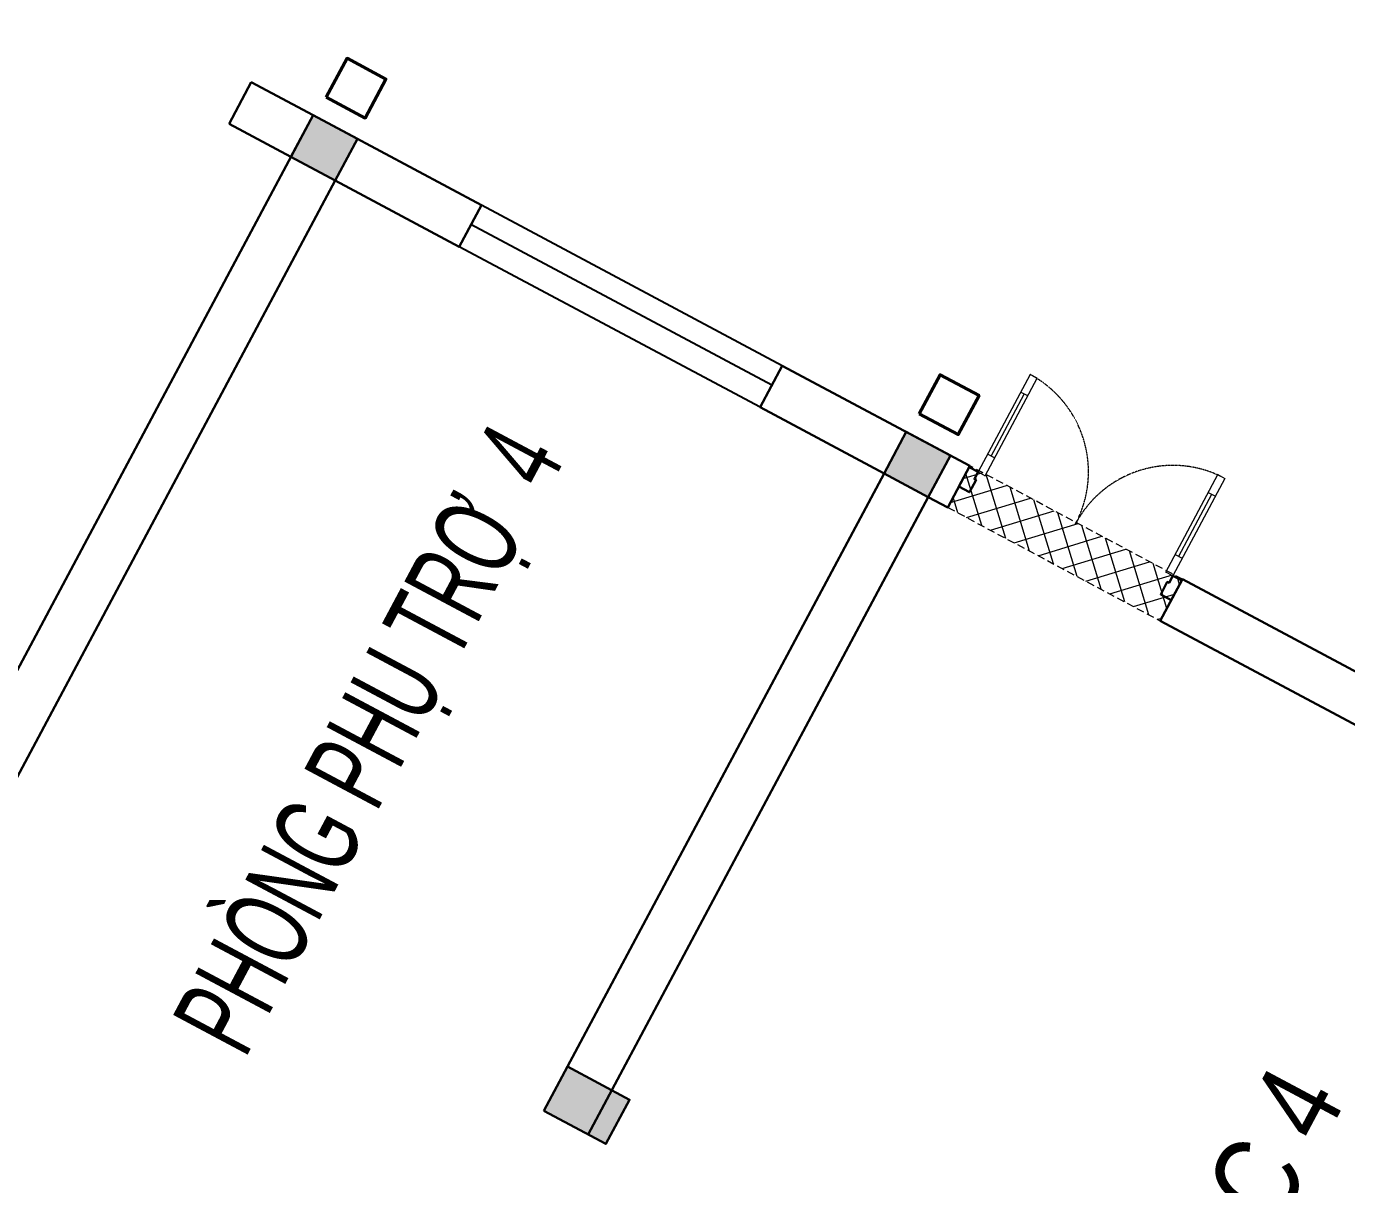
# Model space of a CAD drawing. Header units: millimetres. Extents: x -1055201 to -457681, y -323938 to 182808.
# Drawn here: x -742481 to -735901, y 124575 to 130345 of the extents above; entities that cross this region are included whole.
import ezdxf
from ezdxf.enums import TextEntityAlignment as Align

# ---------------------------------------------------------------- set-up
doc = ezdxf.new("R2010")
doc.units = ezdxf.units.MM
doc.header["$LTSCALE"] = 5
for name, pattern in [('CENTER', [2, 1.25, -0.25, 0.25, -0.25]), ('CENTER2', [28.575, 19.05, -3.175, 3.175, -3.175]), ('HIDDEN', [0.375, 0.25, -0.125]), ('HIDDEN2', [0.1875, 0.125, -0.0625])]:
    doc.linetypes.add(name, pattern=pattern)
doc.layers.get('0').update_dxf_attribs({"linetype": 'CENTER2'})
for name, color, linetype, lineweight in [('03', 252, 'Continuous', 30), ('BICO-9-NÉT CỬA', 9, 'Continuous', 25), ('LC Dim', 8, 'Continuous', 18), ('LC Hatch', 252, 'Continuous', 9), ('LC ISO', 153, 'Continuous', 13), ('LC Net dam 1', 30, 'Continuous', 30), ('LC Net dam2', 6, 'Continuous', 40), ('LC Net khuat', 4, 'HIDDEN', 13), ('LC Text2', 7, 'Continuous', 25), ('truc', 76, 'CENTER', 9)]:
    doc.layers.add(name, color=color, linetype=linetype, lineweight=lineweight)
doc.styles.add('HOATBIF', font='hoatbif.shx', dxfattribs={"width": 0.75})
doc.styles.add('T2', font='VHARIAL.TTF', dxfattribs={"width": 0.8})
doc.dimstyles.new('Copy of 1-110', dxfattribs={"dimscale": 110, "dimtxt": 2.5, "dimasz": 0.35, "dimexe": 0.5, "dimexo": 0, "dimgap": 0.8, "dimtad": 1, "dimdec": 0, "dimzin": 0, "dimdsep": 46, "dimtxsty": 'HOATBIF', "dimblk1": 'DOT', "dimblk2": 'DOT', "dimsah": 1, "dimcen": -1, "dimdle": 1, "dimclrd": 256, "dimclre": 256, "dimclrt": 4, "dimadec": 3, "dimazin": 2, "dimtfac": 0.333333, "dimtdec": 0, "dimtix": 1, "dimtmove": 2, "dimatfit": 3, "dimldrblk": 'DOT', "dimfxl": 1, "dimtvp": 0.833333, "dimtolj": 1, "dimtzin": 0, "dimarcsym": 0})

# ---------------------------------------------------------------- blocks, each defined once
blk = doc.blocks.new('*U84')
for p, q in [((-450, -90), (-450, -50)), ((-100, -90), (-100, -50)), ((-100, -70), (-450, -70)), ((-450, -1110), (-450, -1150)), ((-100, -1110), (-100, -1150)), ((-100, -1130), (-450, -1130))]:
    blk.add_line(p, q)
for points in [[(0, -50), (0, -90), (-550, -90), (-550, -50)], [(0, -1150), (0, -1110), (-550, -1110), (-550, -1150)]]:
    blk.add_lwpolyline(points, close=True)
at = {"linetype": 'HIDDEN2'}
for centre, start, end in [((0, -50), 180.00004, 270), ((0, -1150), 90, 179.99996)]:
    blk.add_arc(centre, 550, start, end, dxfattribs=at)
at = {"layer": '03'}
for points in [[(110, 0), (110, -60), (40, -60), (40, -50), (0, -50), (0, 0)], [(110, -1200), (110, -1140), (40, -1140), (40, -1150), (0, -1150), (0, -1200)]]:
    blk.add_lwpolyline(points, close=True, dxfattribs=at)
blk = doc.blocks.new('nhà cải tạo')
at = {"layer": 'LC Hatch'}
for points in [[(19000, -14050), (19235, -14050), (19235, -13800), (19000, -13800)], [(15400, -17150), (15650, -17150), (15650, -17500), (15400, -17500)], [(19000, -17400), (19235, -17400), (19235, -17150), (19000, -17150)]]:
    blk.add_hatch(color=256, dxfattribs=at).paths.add_polyline_path(points)
h = blk.add_hatch(dxfattribs=at)
h.set_pattern_fill('ANSI37', color=256, scale=30)
h.set_pattern_definition([(45, (472216.26, -12937.94), (-67.35192, 67.35192), []), (135, (472216.26, -12937.94), (-67.35192, -67.35192), [])])
h.paths.add_polyline_path([(19000, -18710), (19235, -18710), (19235, -17510), (19000, -17510)])
at = {"layer": 'BICO-9-NÉT CỬA'}
for p, q in [((19000, -16450), (19000, -14750)), ((19125, -16450), (19125, -14750)), ((19235, -16450), (19235, -14750))]:
    blk.add_line(p, q, dxfattribs=at)
at = {"layer": 'LC Net dam 1'}
for p, q in [((19000, -13450), (19235, -13450)), ((19000, -13800), (19000, -13450)), ((19235, -13800), (19235, -13450)), ((13600, -13800), (19235, -13800)), ((19235, -14750), (19235, -13800)), ((13850, -14050), (19000, -14050)), ((19000, -14750), (19000, -14050)), ((19000, -14050), (19235, -14050)), ((19000, -14050), (19235, -14050)), ((19235, -14750), (19000, -14750)), ((19000, -17150), (19000, -16450)), ((19235, -16450), (19000, -16450)), ((19235, -17510), (19235, -16450)), ((19000, -17150), (15400, -17150)), ((15400, -17150), (19000, -17150)), ((15400, -17150), (15650, -17150)), ((15400, -17150), (15650, -17150)), ((15400, -17400), (19000, -17400)), ((19000, -17510), (19000, -17400)), ((19000, -17400), (19235, -17400)), ((19000, -17400), (19235, -17400)), ((19000, -17510), (19235, -17510)), ((19000, -24350), (19000, -18710)), ((19000, -18710), (19235, -18710)), ((19235, -24600), (19235, -18710))]:
    blk.add_line(p, q, dxfattribs=at)
for points in [[(19000, -14050), (19235, -14050), (19235, -13800), (19000, -13800)], [(15400, -17150), (15650, -17150), (15650, -17500), (15400, -17500)], [(19000, -17400), (19235, -17400), (19235, -17150), (19000, -17150)]]:
    blk.add_lwpolyline(points, close=True, dxfattribs=at)
at = {"layer": 'LC Net dam2'}
for points in [[(19345, -13815), (19565, -13815), (19565, -14035), (19345, -14035)], [(19345, -17165), (19565, -17165), (19565, -17385), (19345, -17385)]]:
    blk.add_lwpolyline(points, close=True, dxfattribs=at)
at = {"layer": 'LC Net khuat', "ltscale": 30}
blk.add_lwpolyline([(19235, -17510), (19000, -17510), (19000, -18710), (19235, -18710)], close=True, dxfattribs=at)
at = {"layer": 'LC ISO', "ltscale": 2, "rotation": 180}
blk.add_blockref('*U84', (19227.5, -18710), dxfattribs=at)
at = {"layer": 'LC Text2', "style": 'T2'}
for s, width, p in [('phßng phô trî  4', 0.6, (16621.1, -15714.8)), ('phßng häc 4', 0.8, (15684.8, -20653.4))]:
    blk.add_text(s, height=420.488, dxfattribs=dict(at, width=width)).set_placement(p, align=Align.CENTER)
blk = doc.blocks.new('DOT')
at = {"color": 0, "linetype": 'ByBlock'}
blk.add_line((-0.5, 0), (-1, 0), dxfattribs=at)
at = {"color": 0, "linetype": 'ByBlock', "const_width": 0.5}
blk.add_lwpolyline([(-0.25, 0, 1), (0.25, 0, 1)], format="xyb", close=True, dxfattribs=at)
blk = doc.blocks.new('*D94')
at = {"layer": 'Defpoints', "color": 0, "transparency": 16777216}
for p in [(-726701.8, 126671.7, 37.3), (-724565.6, 125504.4), (-742372.4, 97992.3)]:
    blk.add_point(p, dxfattribs=at)
at = {"layer": 'LC Dim', "lineweight": -2, "transparency": 16777216}
for p, q in [((-726701.8, 126671.7), (-724434, 125432.5)), ((-740185.9, 96917.2), (-724616, 125412.3)), ((-742372.4, 97992.3), (-740104.6, 96753.1))]:
    blk.add_line(p, q, dxfattribs=at)
at = {"layer": 'LC Dim', "lineweight": -2, "transparency": 16777216, "xscale": 105, "yscale": 105, "zscale": 105}
for p, rotation in [((-724565.6, 125504.4), 61.34759104070087), ((-740236.2, 96825), 241.3475910407009)]:
    blk.add_blockref('DOT', p, dxfattribs=dict(at, rotation=rotation))
at = {"layer": 'LC Dim', "color": 4, "transparency": 16777216, "insert": (-732940.6, 111459.6), "char_height": 750, "attachment_point": 5, "rotation": 61.34759, "style": 'HOATBIF'}
blk.add_mtext('\\A1;32.68', dxfattribs=at)
blk = doc.blocks.new('_Dot')
at = {"color": 0, "linetype": 'ByBlock', "lineweight": -2}
blk.add_line((-0.5, 0), (-1, 0), dxfattribs=at)
at = {"color": 0, "linetype": 'ByBlock', "const_width": 0.5}
blk.add_lwpolyline([(-0.25, 0, 1), (0.25, 0, 1)], format="xyb", close=True, dxfattribs=at)
blk = doc.blocks.new('*D109')
at = {"layer": 'Defpoints', "color": 0, "transparency": 16777216}
for p in [(-758833.6, 125891.2), (-737188.8, 114200.3), (-737843.3, 113054.7)]:
    blk.add_point(p, dxfattribs=at)
at = {"layer": 'LC Dim', "lineweight": -2, "transparency": 16777216}
for p, q in [((-758833.6, 125891.2), (-759271.6, 125124.6)), ((-759106, 125202.8), (-737934.5, 113106.8)), ((-737188.8, 114200.3), (-737917.7, 112924.5))]:
    blk.add_line(p, q, dxfattribs=at)
at = {"layer": 'LC Dim', "lineweight": -2, "transparency": 16777216, "xscale": 105, "yscale": 105, "zscale": 105}
for p, rotation in [((-759197.2, 125254.9), 150.2592635081893), ((-737843.3, 113054.7), 330.2592635081893)]:
    blk.add_blockref('DOT', p, dxfattribs=dict(at, rotation=rotation))
at = {"layer": 'LC Dim', "color": 4, "transparency": 16777216, "insert": (-748215.1, 119688.8), "char_height": 750, "attachment_point": 5, "rotation": 330.25926, "style": 'HOATBIF', "bg_fill": 3, "box_fill_scale": 1.1, "bg_fill_color": 256, "bg_fill_true_color": 13158600, "bg_fill_transparency": 0}
blk.add_mtext('\\A1;24.59', dxfattribs=at)

msp = doc.modelspace()

# ---------------------------------------------------------------- block references
at = {"layer": 'truc', "rotation": 61.91647995739579}
msp.add_blockref('nhà cải tạo', (-762281.89, 119428.657, -2329), dxfattribs=at)

# ---------------------------------------------------------------- dimensions: what is measured, and where the dimension line sits
at = {"layer": 'LC Dim'}
dim = msp.add_aligned_dim(p1=(-742372.422, 97992.256), p2=(-726701.848, 126671.673, 37.298), distance=-2434.301, dimstyle='Copy of 1-110', override={"dimscale": 300, "dimdec": 2, "dimlfac": 0.001}, dxfattribs=at)
dim.commit()
dim.dimension.update_dxf_attribs({"geometry": '*D94', "text_midpoint": (-732940.616, 111459.619)})

# ---------------------------------------------------------------- next in the draw order: dimensions: what is measured, and where the dimension line sits
dim = msp.add_linear_dim(base=(-737843.295, 113054.7, -2329), p1=(-758833.587, 125891.228, -2329), p2=(-737188.779, 114200.295, -2329), angle=330.2592635, dimstyle='Copy of 1-110', override={"dimscale": 300, "dimdec": 2, "dimlfac": 0.001, "dimtfill": 1}, dxfattribs=at)
dim.commit()
dim.dimension.update_dxf_attribs({"geometry": '*D109', "text_midpoint": (-748215.142, 119688.773, -2329)})

doc.saveas('drawing.dxf')
